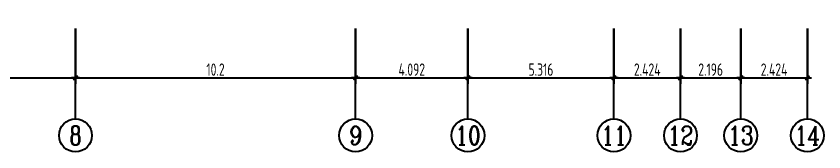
# Model space of a CAD drawing. Header units: metres. Extents: x 0 to 435, y 0 to 273.
# Drawn here: x 162.97 to 192.38, y 214.42 to 219.37 of the extents above; entities that cross this region are included whole.
import ezdxf
from ezdxf.enums import TextEntityAlignment as Align

# ---------------------------------------------------------------- set-up
doc = ezdxf.new("R2010")
doc.units = ezdxf.units.M
doc.header["$MEASUREMENT"] = 0
doc.layers.get('0').update_dxf_attribs({"plot": 0})
doc.layers.add('YQ_AXIS', color=3, linetype='Continuous')
doc.layers.add('YQ_DIM', color=3, linetype='Continuous')
doc.styles.add('YQ_AXIS', font='COMPLEX.SHX', dxfattribs={"width": 0.8, "bigfont": 'GBCBIG.SHX'})
doc.styles.add('YQ_DIM', font='SUPEROS.SHX', dxfattribs={"width": 0.8, "bigfont": 'HZDX.SHX'})
doc.dimstyles.new('yqm0_150', dxfattribs={"dimscale": 0.15, "dimtxt": 3, "dimasz": 1, "dimexe": 1.5, "dimexo": 3, "dimgap": 0.5, "dimtad": 1, "dimdec": 3, "dimdsep": 46, "dimtxsty": 'YQ_DIM', "dimblk": 'YQTICK', "dimcen": 0, "dimclrd": 256, "dimclre": 256, "dimclrt": 7, "dimadec": 1, "dimazin": 2, "dimtfac": 1, "dimtdec": 4, "dimtix": 1, "dimtmove": 2, "dimatfit": 2, "dimfxl": 1, "dimtolj": 1, "dimtzin": 0, "dimarcsym": 0})

# ---------------------------------------------------------------- blocks, each defined once
blk = doc.blocks.new('YQTICK')
blk.add_line((-1, 0), (1, 0))
at = {"const_width": 0.4}
blk.add_lwpolyline([(0.53, 0.53), (-0.53, -0.53)], dxfattribs=at)
blk = doc.blocks.new('*D745')
at = {"layer": 'Defpoints', "color": 0, "transparency": 16777216}
for p in [(159.045, 219.367), (165.129, 219.367), (165.129, 217.117)]:
    blk.add_point(p, dxfattribs=at)
at = {"layer": 'YQ_DIM', "lineweight": -2, "transparency": 16777216}
for p, q in [((159.045, 218.917), (159.045, 216.892)), ((165.129, 218.917), (165.129, 216.892)), ((159.195, 217.117), (164.979, 217.117))]:
    blk.add_line(p, q, dxfattribs=at)
at = {"layer": 'YQ_DIM', "lineweight": -2, "transparency": 16777216, "xscale": 0.15, "yscale": 0.15, "zscale": 0.15, "rotation": 180}
blk.add_blockref('YQTICK', (159.045, 217.117), dxfattribs=at)
at = {"layer": 'YQ_DIM', "lineweight": -2, "transparency": 16777216, "xscale": 0.15, "yscale": 0.15, "zscale": 0.15}
blk.add_blockref('YQTICK', (165.129, 217.117), dxfattribs=at)
at = {"layer": 'YQ_DIM', "color": 7, "transparency": 16777216, "insert": (162.087, 217.417), "char_height": 0.45, "attachment_point": 5, "style": 'YQ_DIM'}
blk.add_mtext('\\A1;6.084', dxfattribs=at)
blk = doc.blocks.new('*D746')
at = {"layer": 'Defpoints', "color": 0, "transparency": 16777216}
for p in [(165.129, 219.367), (175.329, 219.367), (175.329, 217.117)]:
    blk.add_point(p, dxfattribs=at)
at = {"layer": 'YQ_DIM', "lineweight": -2, "transparency": 16777216}
for p, q in [((165.129, 218.917), (165.129, 216.892)), ((175.329, 218.917), (175.329, 216.892)), ((165.279, 217.117), (175.179, 217.117))]:
    blk.add_line(p, q, dxfattribs=at)
at = {"layer": 'YQ_DIM', "lineweight": -2, "transparency": 16777216, "xscale": 0.15, "yscale": 0.15, "zscale": 0.15, "rotation": 180}
blk.add_blockref('YQTICK', (165.129, 217.117), dxfattribs=at)
at = {"layer": 'YQ_DIM', "lineweight": -2, "transparency": 16777216, "xscale": 0.15, "yscale": 0.15, "zscale": 0.15}
blk.add_blockref('YQTICK', (175.329, 217.117), dxfattribs=at)
at = {"layer": 'YQ_DIM', "color": 7, "transparency": 16777216, "insert": (170.229, 217.417), "char_height": 0.45, "attachment_point": 5, "style": 'YQ_DIM'}
blk.add_mtext('\\A1;10.2', dxfattribs=at)
blk = doc.blocks.new('*D747')
at = {"layer": 'Defpoints', "color": 0, "transparency": 16777216}
for p in [(175.329, 219.367), (179.421, 219.367), (179.421, 217.117)]:
    blk.add_point(p, dxfattribs=at)
at = {"layer": 'YQ_DIM', "lineweight": -2, "transparency": 16777216}
for p, q in [((175.329, 218.917), (175.329, 216.892)), ((179.421, 218.917), (179.421, 216.892)), ((175.479, 217.117), (179.271, 217.117))]:
    blk.add_line(p, q, dxfattribs=at)
at = {"layer": 'YQ_DIM', "lineweight": -2, "transparency": 16777216, "xscale": 0.15, "yscale": 0.15, "zscale": 0.15, "rotation": 180}
blk.add_blockref('YQTICK', (175.329, 217.117), dxfattribs=at)
at = {"layer": 'YQ_DIM', "lineweight": -2, "transparency": 16777216, "xscale": 0.15, "yscale": 0.15, "zscale": 0.15}
blk.add_blockref('YQTICK', (179.421, 217.117), dxfattribs=at)
at = {"layer": 'YQ_DIM', "color": 7, "transparency": 16777216, "insert": (177.375, 217.417), "char_height": 0.45, "attachment_point": 5, "style": 'YQ_DIM'}
blk.add_mtext('\\A1;4.092', dxfattribs=at)
blk = doc.blocks.new('*D748')
at = {"layer": 'Defpoints', "color": 0, "transparency": 16777216}
for p in [(179.421, 219.367), (184.737, 219.367), (184.737, 217.117)]:
    blk.add_point(p, dxfattribs=at)
at = {"layer": 'YQ_DIM', "lineweight": -2, "transparency": 16777216}
for p, q in [((179.421, 218.917), (179.421, 216.892)), ((184.737, 218.917), (184.737, 216.892)), ((179.571, 217.117), (184.587, 217.117))]:
    blk.add_line(p, q, dxfattribs=at)
at = {"layer": 'YQ_DIM', "lineweight": -2, "transparency": 16777216, "xscale": 0.15, "yscale": 0.15, "zscale": 0.15, "rotation": 180}
blk.add_blockref('YQTICK', (179.421, 217.117), dxfattribs=at)
at = {"layer": 'YQ_DIM', "lineweight": -2, "transparency": 16777216, "xscale": 0.15, "yscale": 0.15, "zscale": 0.15}
blk.add_blockref('YQTICK', (184.737, 217.117), dxfattribs=at)
at = {"layer": 'YQ_DIM', "color": 7, "transparency": 16777216, "insert": (182.079, 217.417), "char_height": 0.45, "attachment_point": 5, "style": 'YQ_DIM'}
blk.add_mtext('\\A1;5.316', dxfattribs=at)
blk = doc.blocks.new('*D749')
at = {"layer": 'Defpoints', "color": 0, "transparency": 16777216}
for p in [(184.737, 219.367), (187.161, 219.367), (187.161, 217.117)]:
    blk.add_point(p, dxfattribs=at)
at = {"layer": 'YQ_DIM', "lineweight": -2, "transparency": 16777216}
for p, q in [((184.737, 218.917), (184.737, 216.892)), ((187.161, 218.917), (187.161, 216.892)), ((184.887, 217.117), (187.011, 217.117))]:
    blk.add_line(p, q, dxfattribs=at)
at = {"layer": 'YQ_DIM', "lineweight": -2, "transparency": 16777216, "xscale": 0.15, "yscale": 0.15, "zscale": 0.15, "rotation": 180}
blk.add_blockref('YQTICK', (184.737, 217.117), dxfattribs=at)
at = {"layer": 'YQ_DIM', "lineweight": -2, "transparency": 16777216, "xscale": 0.15, "yscale": 0.15, "zscale": 0.15}
blk.add_blockref('YQTICK', (187.161, 217.117), dxfattribs=at)
at = {"layer": 'YQ_DIM', "color": 7, "transparency": 16777216, "insert": (185.949, 217.417), "char_height": 0.45, "attachment_point": 5, "style": 'YQ_DIM'}
blk.add_mtext('\\A1;2.424', dxfattribs=at)
blk = doc.blocks.new('*D750')
at = {"layer": 'Defpoints', "color": 0, "transparency": 16777216}
for p in [(187.161, 219.367), (189.357, 219.367), (189.357, 217.117)]:
    blk.add_point(p, dxfattribs=at)
at = {"layer": 'YQ_DIM', "lineweight": -2, "transparency": 16777216}
for p, q in [((187.161, 218.917), (187.161, 216.892)), ((189.357, 218.917), (189.357, 216.892)), ((187.311, 217.117), (189.207, 217.117))]:
    blk.add_line(p, q, dxfattribs=at)
at = {"layer": 'YQ_DIM', "lineweight": -2, "transparency": 16777216, "xscale": 0.15, "yscale": 0.15, "zscale": 0.15, "rotation": 180}
blk.add_blockref('YQTICK', (187.161, 217.117), dxfattribs=at)
at = {"layer": 'YQ_DIM', "lineweight": -2, "transparency": 16777216, "xscale": 0.15, "yscale": 0.15, "zscale": 0.15}
blk.add_blockref('YQTICK', (189.357, 217.117), dxfattribs=at)
at = {"layer": 'YQ_DIM', "color": 7, "transparency": 16777216, "insert": (188.259, 217.417), "char_height": 0.45, "attachment_point": 5, "style": 'YQ_DIM'}
blk.add_mtext('\\A1;2.196', dxfattribs=at)
blk = doc.blocks.new('*D751')
at = {"layer": 'Defpoints', "color": 0, "transparency": 16777216}
for p in [(189.357, 219.367), (191.781, 219.367), (191.781, 217.117)]:
    blk.add_point(p, dxfattribs=at)
at = {"layer": 'YQ_DIM', "lineweight": -2, "transparency": 16777216}
for p, q in [((189.357, 218.917), (189.357, 216.892)), ((191.781, 218.917), (191.781, 216.892)), ((189.507, 217.117), (191.631, 217.117))]:
    blk.add_line(p, q, dxfattribs=at)
at = {"layer": 'YQ_DIM', "lineweight": -2, "transparency": 16777216, "xscale": 0.15, "yscale": 0.15, "zscale": 0.15, "rotation": 180}
blk.add_blockref('YQTICK', (189.357, 217.117), dxfattribs=at)
at = {"layer": 'YQ_DIM', "lineweight": -2, "transparency": 16777216, "xscale": 0.15, "yscale": 0.15, "zscale": 0.15}
blk.add_blockref('YQTICK', (191.781, 217.117), dxfattribs=at)
at = {"layer": 'YQ_DIM', "color": 7, "transparency": 16777216, "insert": (190.569, 217.417), "char_height": 0.45, "attachment_point": 5, "style": 'YQ_DIM'}
blk.add_mtext('\\A1;2.424', dxfattribs=at)

msp = doc.modelspace()

# ---------------------------------------------------------------- linework, layer by layer
at = {"layer": 'YQ_AXIS'}
for p, q in [((165.1291, 215.6168), (165.1291, 218.9168)), ((175.3291, 215.6168), (175.3291, 218.9168)), ((179.4211, 215.6168), (179.4211, 218.9168)), ((184.7371, 215.6168), (184.7371, 218.9168)), ((187.1611, 215.6168), (187.1611, 218.9168)), ((189.3571, 215.6168), (189.3571, 218.9168)), ((191.7811, 215.6168), (191.7811, 218.9168))]:
    msp.add_line(p, q, dxfattribs=at)
for centre in [(165.1291, 215.0168), (175.3291, 215.0168), (179.4211, 215.0168), (184.7371, 215.0168), (187.1611, 215.0168), (189.3571, 215.0168), (191.7811, 215.0168)]:
    msp.add_circle(centre, 0.6, dxfattribs=at)

# ---------------------------------------------------------------- texts
at = {"layer": 'YQ_AXIS', "color": 7, "style": 'YQ_AXIS', "width": 0.8}
for s, p in [('8', (165.1291, 215.0168)), ('9', (175.3291, 215.0168)), ('10', (179.4211, 215.0168)), ('11', (184.7371, 215.0168)), ('12', (187.1611, 215.0168)), ('13', (189.3571, 215.0168)), ('14', (191.7811, 215.0168))]:
    msp.add_text(s, height=0.675, dxfattribs=at).set_placement(p, align=Align.MIDDLE)

# ---------------------------------------------------------------- dimensions: what is measured, and where the dimension line sits
at = {"layer": 'YQ_DIM'}
for base, p1, p2, picture, middle in [((165.1291, 217.1168), (159.0451, 219.3668), (165.1291, 219.3668), '*D745', (162.0871, 217.4168)), ((175.3291, 217.1168), (165.1291, 219.3668), (175.3291, 219.3668), '*D746', (170.2291, 217.4168)), ((179.4211, 217.1168), (175.3291, 219.3668), (179.4211, 219.3668), '*D747', (177.3751, 217.4168)), ((184.7371, 217.1168), (179.4211, 219.3668), (184.7371, 219.3668), '*D748', (182.0791, 217.4168)), ((187.1611, 217.1168), (184.7371, 219.3668), (187.1611, 219.3668), '*D749', (185.9491, 217.4168)), ((189.3571, 217.1168), (187.1611, 219.3668), (189.3571, 219.3668), '*D750', (188.2591, 217.4168)), ((191.7811, 217.1168), (189.3571, 219.3668), (191.7811, 219.3668), '*D751', (190.5691, 217.4168))]:
    dim = msp.add_linear_dim(base=base, p1=p1, p2=p2, dimstyle='yqm0_150', dxfattribs=at)
    dim.commit()
    dim.dimension.update_dxf_attribs({"geometry": picture, "text_midpoint": middle})

doc.saveas('drawing.dxf')
